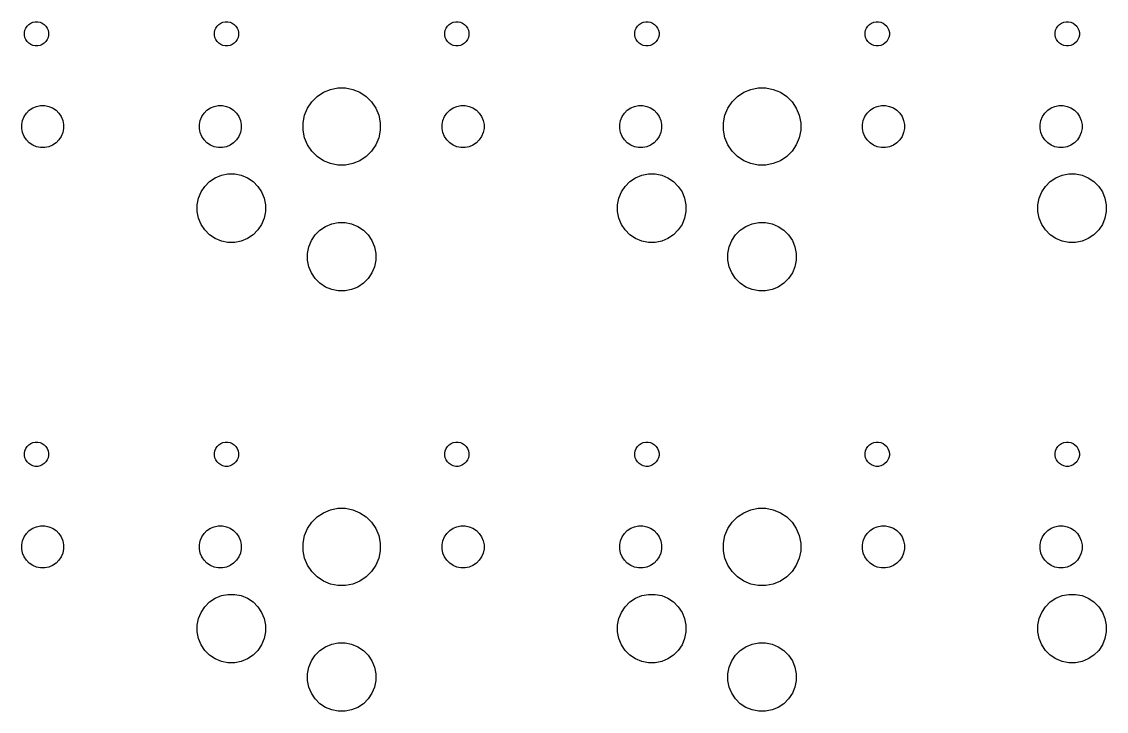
# Model space of a CAD drawing. Extents: x 34 to 239, y -107 to -23.
# Drawn here: x 84.7 to 133.85, y -68.8 to -37.55 of the extents above; entities that cross this region are included whole.
import ezdxf

# ---------------------------------------------------------------- set-up
doc = ezdxf.new("R2010")
doc.units = 0
doc.layers.add('BLACK', color=7, linetype='CONTINUOUS')

msp = doc.modelspace()

# ---------------------------------------------------------------- linework, layer by layer
at = {"layer": 'BLACK', "linetype": 'CONTINUOUS'}
for p, q in [((84.8411, -37.9396), (84.8826, -37.8395)), ((84.8826, -37.8395), (84.9428, -37.7494)), ((84.9428, -37.7494), (85.0194, -37.6728)), ((85.0194, -37.6728), (85.1095, -37.6126)), ((85.1095, -37.6126), (85.2096, -37.5711)), ((85.2096, -37.5711), (85.3158, -37.55)), ((85.3158, -37.55), (85.4242, -37.55)), ((85.4242, -37.55), (85.5304, -37.5711)), ((85.5304, -37.5711), (85.6305, -37.6126)), ((85.6305, -37.6126), (85.7206, -37.6728)), ((85.7206, -37.6728), (85.7972, -37.7494)), ((85.7972, -37.7494), (85.8574, -37.8395)), ((85.8574, -37.8395), (85.8989, -37.9396)), ((93.4511, -37.9396), (93.4926, -37.8395)), ((93.4926, -37.8395), (93.5528, -37.7494)), ((93.5528, -37.7494), (93.6294, -37.6728)), ((93.6294, -37.6728), (93.7195, -37.6126)), ((93.7195, -37.6126), (93.8196, -37.5711)), ((93.8196, -37.5711), (93.9258, -37.55)), ((93.9258, -37.55), (94.0342, -37.55)), ((94.0342, -37.55), (94.1404, -37.5711)), ((94.1404, -37.5711), (94.2405, -37.6126)), ((94.2405, -37.6126), (94.3306, -37.6728)), ((94.3306, -37.6728), (94.4072, -37.7494)), ((94.4072, -37.7494), (94.4674, -37.8395)), ((94.4674, -37.8395), (94.5089, -37.9396)), ((103.891, -37.9396), (103.933, -37.8395)), ((103.933, -37.8395), (103.993, -37.7494)), ((103.993, -37.7494), (104.069, -37.6728)), ((104.069, -37.6728), (104.159, -37.6126)), ((104.159, -37.6126), (104.26, -37.5711)), ((104.26, -37.5711), (104.366, -37.55)), ((104.366, -37.55), (104.474, -37.55)), ((104.474, -37.55), (104.58, -37.5711)), ((104.58, -37.5711), (104.681, -37.6126)), ((104.681, -37.6126), (104.771, -37.6728)), ((104.771, -37.6728), (104.847, -37.7494)), ((104.847, -37.7494), (104.907, -37.8395)), ((104.907, -37.8395), (104.949, -37.9396)), ((112.501, -37.9396), (112.543, -37.8395)), ((112.543, -37.8395), (112.603, -37.7494)), ((112.603, -37.7494), (112.679, -37.6728)), ((112.679, -37.6728), (112.769, -37.6126)), ((112.769, -37.6126), (112.87, -37.5711)), ((112.87, -37.5711), (112.976, -37.55)), ((112.976, -37.55), (113.084, -37.55)), ((113.084, -37.55), (113.19, -37.5711)), ((113.19, -37.5711), (113.291, -37.6126)), ((113.291, -37.6126), (113.381, -37.6728)), ((113.381, -37.6728), (113.457, -37.7494)), ((113.457, -37.7494), (113.517, -37.8395)), ((113.517, -37.8395), (113.559, -37.9396)), ((122.941, -37.9396), (122.983, -37.8395)), ((122.983, -37.8395), (123.043, -37.7494)), ((123.043, -37.7494), (123.119, -37.6728)), ((123.119, -37.6728), (123.209, -37.6126)), ((123.209, -37.6126), (123.31, -37.5711)), ((123.31, -37.5711), (123.416, -37.55)), ((123.416, -37.55), (123.524, -37.55)), ((123.524, -37.55), (123.63, -37.5711)), ((123.63, -37.5711), (123.731, -37.6126)), ((123.731, -37.6126), (123.821, -37.6728)), ((123.821, -37.6728), (123.897, -37.7494)), ((123.897, -37.7494), (123.957, -37.8395)), ((123.957, -37.8395), (123.999, -37.9396)), ((131.551, -37.9396), (131.593, -37.8395)), ((131.593, -37.8395), (131.653, -37.7494)), ((131.653, -37.7494), (131.729, -37.6728)), ((131.729, -37.6728), (131.819, -37.6126)), ((131.819, -37.6126), (131.92, -37.5711)), ((131.92, -37.5711), (132.026, -37.55)), ((132.026, -37.55), (132.134, -37.55)), ((132.134, -37.55), (132.24, -37.5711)), ((132.24, -37.5711), (132.341, -37.6126)), ((132.341, -37.6126), (132.431, -37.6728)), ((132.431, -37.6728), (132.507, -37.7494)), ((132.507, -37.7494), (132.567, -37.8395)), ((132.567, -37.8395), (132.609, -37.9396)), ((84.82, -38.0458), (84.8411, -37.9396)), ((84.82, -38.1542), (84.82, -38.0458)), ((84.8411, -38.2604), (84.82, -38.1542)), ((84.8826, -38.3605), (84.8411, -38.2604)), ((85.8989, -38.2604), (85.8574, -38.3605)), ((85.8989, -37.9396), (85.92, -38.0458)), ((85.92, -38.1542), (85.8989, -38.2604)), ((85.92, -38.0458), (85.92, -38.1542)), ((93.43, -38.0458), (93.4511, -37.9396)), ((93.43, -38.1542), (93.43, -38.0458)), ((93.4511, -38.2604), (93.43, -38.1542)), ((93.4926, -38.3605), (93.4511, -38.2604)), ((94.5089, -38.2604), (94.4674, -38.3605)), ((94.5089, -37.9396), (94.53, -38.0458)), ((94.53, -38.1542), (94.5089, -38.2604)), ((94.53, -38.0458), (94.53, -38.1542)), ((103.87, -38.0458), (103.891, -37.9396)), ((103.87, -38.1542), (103.87, -38.0458)), ((103.891, -38.2604), (103.87, -38.1542)), ((103.933, -38.3605), (103.891, -38.2604)), ((104.949, -38.2604), (104.907, -38.3605)), ((104.949, -37.9396), (104.97, -38.0458)), ((104.97, -38.1542), (104.949, -38.2604)), ((104.97, -38.0458), (104.97, -38.1542)), ((112.48, -38.0458), (112.501, -37.9396)), ((112.48, -38.1542), (112.48, -38.0458)), ((112.501, -38.2604), (112.48, -38.1542)), ((112.543, -38.3605), (112.501, -38.2604)), ((113.559, -38.2604), (113.517, -38.3605)), ((113.559, -37.9396), (113.58, -38.0458)), ((113.58, -38.1542), (113.559, -38.2604)), ((113.58, -38.0458), (113.58, -38.1542)), ((122.92, -38.0458), (122.941, -37.9396)), ((122.92, -38.1542), (122.92, -38.0458)), ((122.941, -38.2604), (122.92, -38.1542)), ((122.983, -38.3605), (122.941, -38.2604)), ((123.999, -38.2604), (123.957, -38.3605)), ((123.999, -37.9396), (124.02, -38.0458)), ((124.02, -38.1542), (123.999, -38.2604)), ((124.02, -38.0458), (124.02, -38.1542)), ((131.53, -38.0458), (131.551, -37.9396)), ((131.53, -38.1542), (131.53, -38.0458)), ((131.551, -38.2604), (131.53, -38.1542)), ((131.593, -38.3605), (131.551, -38.2604)), ((132.609, -38.2604), (132.567, -38.3605)), ((132.609, -37.9396), (132.63, -38.0458)), ((132.63, -38.1542), (132.609, -38.2604)), ((132.63, -38.0458), (132.63, -38.1542)), ((84.9428, -38.4506), (84.8826, -38.3605)), ((85.0194, -38.5272), (84.9428, -38.4506)), ((85.1095, -38.5874), (85.0194, -38.5272)), ((85.2096, -38.6289), (85.1095, -38.5874)), ((85.3158, -38.65), (85.2096, -38.6289)), ((85.4242, -38.65), (85.3158, -38.65)), ((85.5304, -38.6289), (85.4242, -38.65)), ((85.6305, -38.5874), (85.5304, -38.6289)), ((85.7206, -38.5272), (85.6305, -38.5874)), ((85.7972, -38.4506), (85.7206, -38.5272)), ((85.8574, -38.3605), (85.7972, -38.4506)), ((93.5528, -38.4506), (93.4926, -38.3605)), ((93.6294, -38.5272), (93.5528, -38.4506)), ((93.7195, -38.5874), (93.6294, -38.5272)), ((93.8196, -38.6289), (93.7195, -38.5874)), ((93.9258, -38.65), (93.8196, -38.6289)), ((94.0342, -38.65), (93.9258, -38.65)), ((94.1404, -38.6289), (94.0342, -38.65)), ((94.2405, -38.5874), (94.1404, -38.6289)), ((94.3306, -38.5272), (94.2405, -38.5874)), ((94.4072, -38.4506), (94.3306, -38.5272)), ((94.4674, -38.3605), (94.4072, -38.4506)), ((103.993, -38.4506), (103.933, -38.3605)), ((104.069, -38.5272), (103.993, -38.4506)), ((104.159, -38.5874), (104.069, -38.5272)), ((104.26, -38.6289), (104.159, -38.5874)), ((104.366, -38.65), (104.26, -38.6289)), ((104.474, -38.65), (104.366, -38.65)), ((104.58, -38.6289), (104.474, -38.65)), ((104.681, -38.5874), (104.58, -38.6289)), ((104.771, -38.5272), (104.681, -38.5874)), ((104.847, -38.4506), (104.771, -38.5272)), ((104.907, -38.3605), (104.847, -38.4506)), ((112.603, -38.4506), (112.543, -38.3605)), ((112.679, -38.5272), (112.603, -38.4506)), ((112.769, -38.5874), (112.679, -38.5272)), ((112.87, -38.6289), (112.769, -38.5874)), ((112.976, -38.65), (112.87, -38.6289)), ((113.084, -38.65), (112.976, -38.65)), ((113.19, -38.6289), (113.084, -38.65)), ((113.291, -38.5874), (113.19, -38.6289)), ((113.381, -38.5272), (113.291, -38.5874)), ((113.457, -38.4506), (113.381, -38.5272)), ((113.517, -38.3605), (113.457, -38.4506)), ((123.043, -38.4506), (122.983, -38.3605)), ((123.119, -38.5272), (123.043, -38.4506)), ((123.209, -38.5874), (123.119, -38.5272)), ((123.31, -38.6289), (123.209, -38.5874)), ((123.416, -38.65), (123.31, -38.6289)), ((123.524, -38.65), (123.416, -38.65)), ((123.63, -38.6289), (123.524, -38.65)), ((123.731, -38.5874), (123.63, -38.6289)), ((123.821, -38.5272), (123.731, -38.5874)), ((123.897, -38.4506), (123.821, -38.5272)), ((123.957, -38.3605), (123.897, -38.4506)), ((131.653, -38.4506), (131.593, -38.3605)), ((131.729, -38.5272), (131.653, -38.4506)), ((131.819, -38.5874), (131.729, -38.5272)), ((131.92, -38.6289), (131.819, -38.5874)), ((132.026, -38.65), (131.92, -38.6289)), ((132.134, -38.65), (132.026, -38.65)), ((132.24, -38.6289), (132.134, -38.65)), ((132.341, -38.5874), (132.24, -38.6289)), ((132.431, -38.5272), (132.341, -38.5874)), ((132.507, -38.4506), (132.431, -38.5272)), ((132.567, -38.3605), (132.507, -38.4506)), ((98.0844, -40.9407), (98.3711, -40.7492)), ((98.3711, -40.7492), (98.6895, -40.6173)), ((98.6895, -40.6173), (99.0276, -40.55)), ((99.0276, -40.55), (99.3724, -40.55)), ((99.3724, -40.55), (99.7105, -40.6173)), ((99.7105, -40.6173), (100.029, -40.7492)), ((100.029, -40.7492), (100.316, -40.9407)), ((117.134, -40.9407), (117.421, -40.7492)), ((117.421, -40.7492), (117.74, -40.6173)), ((117.74, -40.6173), (118.078, -40.55)), ((118.078, -40.55), (118.422, -40.55)), ((118.422, -40.55), (118.76, -40.6173)), ((118.76, -40.6173), (119.079, -40.7492)), ((119.079, -40.7492), (119.366, -40.9407)), ((97.6492, -41.4711), (97.8407, -41.1844)), ((97.8407, -41.1844), (98.0844, -40.9407)), ((100.316, -40.9407), (100.559, -41.1844)), ((100.559, -41.1844), (100.751, -41.4711)), ((116.699, -41.4711), (116.891, -41.1844)), ((116.891, -41.1844), (117.134, -40.9407)), ((119.366, -40.9407), (119.609, -41.1844)), ((119.609, -41.1844), (119.801, -41.4711)), ((84.8081, -41.85), (84.9121, -41.6944)), ((84.9121, -41.6944), (85.0444, -41.5621)), ((85.0444, -41.5621), (85.2, -41.4581)), ((85.2, -41.4581), (85.3729, -41.3865)), ((85.3729, -41.3865), (85.5564, -41.35)), ((85.5564, -41.35), (85.7436, -41.35)), ((85.7436, -41.35), (85.9271, -41.3865)), ((85.9271, -41.3865), (86.1, -41.4581)), ((86.1, -41.4581), (86.2556, -41.5621)), ((86.2556, -41.5621), (86.3879, -41.6944)), ((86.3879, -41.6944), (86.4919, -41.85)), ((92.8581, -41.85), (92.9621, -41.6944)), ((92.9621, -41.6944), (93.0944, -41.5621)), ((93.0944, -41.5621), (93.25, -41.4581)), ((93.25, -41.4581), (93.4229, -41.3865)), ((93.4229, -41.3865), (93.6064, -41.35)), ((93.6064, -41.35), (93.7936, -41.35)), ((93.7936, -41.35), (93.9771, -41.3865)), ((93.9771, -41.3865), (94.15, -41.4581)), ((94.15, -41.4581), (94.3056, -41.5621)), ((94.3056, -41.5621), (94.4379, -41.6944)), ((94.4379, -41.6944), (94.5419, -41.85)), ((97.5173, -41.7895), (97.6492, -41.4711)), ((100.751, -41.4711), (100.883, -41.7895)), ((103.858, -41.85), (103.962, -41.6944)), ((103.962, -41.6944), (104.094, -41.5621)), ((104.094, -41.5621), (104.25, -41.4581)), ((104.25, -41.4581), (104.423, -41.3865)), ((104.423, -41.3865), (104.606, -41.35)), ((104.606, -41.35), (104.794, -41.35)), ((104.794, -41.35), (104.977, -41.3865)), ((104.977, -41.3865), (105.15, -41.4581)), ((105.15, -41.4581), (105.306, -41.5621)), ((105.306, -41.5621), (105.438, -41.6944)), ((105.438, -41.6944), (105.542, -41.85)), ((111.908, -41.85), (112.012, -41.6944)), ((112.012, -41.6944), (112.144, -41.5621)), ((112.144, -41.5621), (112.3, -41.4581)), ((112.3, -41.4581), (112.473, -41.3865)), ((112.473, -41.3865), (112.656, -41.35)), ((112.656, -41.35), (112.844, -41.35)), ((112.844, -41.35), (113.027, -41.3865)), ((113.027, -41.3865), (113.2, -41.4581)), ((113.2, -41.4581), (113.356, -41.5621)), ((113.356, -41.5621), (113.488, -41.6944)), ((113.488, -41.6944), (113.592, -41.85)), ((116.567, -41.7895), (116.699, -41.4711)), ((119.801, -41.4711), (119.933, -41.7895)), ((122.908, -41.85), (123.012, -41.6944)), ((123.012, -41.6944), (123.144, -41.5621)), ((123.144, -41.5621), (123.3, -41.4581)), ((123.3, -41.4581), (123.473, -41.3865)), ((123.473, -41.3865), (123.656, -41.35)), ((123.656, -41.35), (123.844, -41.35)), ((123.844, -41.35), (124.027, -41.3865)), ((124.027, -41.3865), (124.2, -41.4581)), ((124.2, -41.4581), (124.356, -41.5621)), ((124.356, -41.5621), (124.488, -41.6944)), ((124.488, -41.6944), (124.592, -41.85)), ((130.958, -41.85), (131.062, -41.6944)), ((131.062, -41.6944), (131.194, -41.5621)), ((131.194, -41.5621), (131.35, -41.4581)), ((131.35, -41.4581), (131.523, -41.3865)), ((131.523, -41.3865), (131.706, -41.35)), ((131.706, -41.35), (131.894, -41.35)), ((131.894, -41.35), (132.077, -41.3865)), ((132.077, -41.3865), (132.25, -41.4581)), ((132.25, -41.4581), (132.406, -41.5621)), ((132.406, -41.5621), (132.538, -41.6944)), ((132.538, -41.6944), (132.642, -41.85)), ((84.7, -42.2064), (84.7365, -42.0229)), ((84.7, -42.3936), (84.7, -42.2064)), ((84.7365, -42.0229), (84.8081, -41.85)), ((86.4919, -41.85), (86.5635, -42.0229)), ((86.5635, -42.0229), (86.6, -42.2064)), ((86.6, -42.2064), (86.6, -42.3936)), ((92.75, -42.2064), (92.7865, -42.0229)), ((92.75, -42.3936), (92.75, -42.2064)), ((92.7865, -42.0229), (92.8581, -41.85)), ((94.5419, -41.85), (94.6135, -42.0229)), ((94.6135, -42.0229), (94.65, -42.2064)), ((94.65, -42.2064), (94.65, -42.3936)), ((97.45, -42.1276), (97.5173, -41.7895)), ((97.45, -42.4724), (97.45, -42.1276)), ((100.883, -41.7895), (100.95, -42.1276)), ((100.95, -42.1276), (100.95, -42.4724)), ((103.75, -42.2064), (103.787, -42.0229)), ((103.75, -42.3936), (103.75, -42.2064)), ((103.787, -42.0229), (103.858, -41.85)), ((105.542, -41.85), (105.613, -42.0229)), ((105.613, -42.0229), (105.65, -42.2064)), ((105.65, -42.2064), (105.65, -42.3936)), ((111.8, -42.2064), (111.837, -42.0229)), ((111.8, -42.3936), (111.8, -42.2064)), ((111.837, -42.0229), (111.908, -41.85)), ((113.592, -41.85), (113.663, -42.0229)), ((113.663, -42.0229), (113.7, -42.2064)), ((113.7, -42.2064), (113.7, -42.3936)), ((116.5, -42.1276), (116.567, -41.7895)), ((116.5, -42.4724), (116.5, -42.1276)), ((119.933, -41.7895), (120, -42.1276)), ((120, -42.1276), (120, -42.4724)), ((122.8, -42.2064), (122.837, -42.0229)), ((122.8, -42.3936), (122.8, -42.2064)), ((122.837, -42.0229), (122.908, -41.85)), ((124.592, -41.85), (124.663, -42.0229)), ((124.663, -42.0229), (124.7, -42.2064)), ((124.7, -42.2064), (124.7, -42.3936)), ((130.85, -42.2064), (130.887, -42.0229)), ((130.85, -42.3936), (130.85, -42.2064)), ((130.887, -42.0229), (130.958, -41.85)), ((132.642, -41.85), (132.713, -42.0229)), ((132.713, -42.0229), (132.75, -42.2064)), ((132.75, -42.2064), (132.75, -42.3936)), ((84.7365, -42.5771), (84.7, -42.3936)), ((84.8081, -42.75), (84.7365, -42.5771)), ((84.9121, -42.9056), (84.8081, -42.75)), ((86.4919, -42.75), (86.3879, -42.9056)), ((86.5635, -42.5771), (86.4919, -42.75)), ((86.6, -42.3936), (86.5635, -42.5771)), ((92.7865, -42.5771), (92.75, -42.3936)), ((92.8581, -42.75), (92.7865, -42.5771)), ((92.9621, -42.9056), (92.8581, -42.75)), ((94.5419, -42.75), (94.4379, -42.9056)), ((94.6135, -42.5771), (94.5419, -42.75)), ((94.65, -42.3936), (94.6135, -42.5771)), ((97.5173, -42.8105), (97.45, -42.4724)), ((100.95, -42.4724), (100.883, -42.8105)), ((103.787, -42.5771), (103.75, -42.3936)), ((103.858, -42.75), (103.787, -42.5771)), ((103.962, -42.9056), (103.858, -42.75)), ((105.542, -42.75), (105.438, -42.9056)), ((105.613, -42.5771), (105.542, -42.75)), ((105.65, -42.3936), (105.613, -42.5771)), ((111.837, -42.5771), (111.8, -42.3936)), ((111.908, -42.75), (111.837, -42.5771)), ((112.012, -42.9056), (111.908, -42.75)), ((113.592, -42.75), (113.488, -42.9056)), ((113.663, -42.5771), (113.592, -42.75)), ((113.7, -42.3936), (113.663, -42.5771)), ((116.567, -42.8105), (116.5, -42.4724)), ((120, -42.4724), (119.933, -42.8105)), ((122.837, -42.5771), (122.8, -42.3936)), ((122.908, -42.75), (122.837, -42.5771)), ((123.012, -42.9056), (122.908, -42.75)), ((124.592, -42.75), (124.488, -42.9056)), ((124.663, -42.5771), (124.592, -42.75)), ((124.7, -42.3936), (124.663, -42.5771)), ((130.887, -42.5771), (130.85, -42.3936)), ((130.958, -42.75), (130.887, -42.5771)), ((131.062, -42.9056), (130.958, -42.75)), ((132.642, -42.75), (132.538, -42.9056)), ((132.713, -42.5771), (132.642, -42.75)), ((132.75, -42.3936), (132.713, -42.5771)), ((85.0444, -43.0379), (84.9121, -42.9056)), ((85.2, -43.1419), (85.0444, -43.0379)), ((85.3729, -43.2135), (85.2, -43.1419)), ((85.5564, -43.25), (85.3729, -43.2135)), ((85.7436, -43.25), (85.5564, -43.25)), ((85.9271, -43.2135), (85.7436, -43.25)), ((86.1, -43.1419), (85.9271, -43.2135)), ((86.2556, -43.0379), (86.1, -43.1419)), ((86.3879, -42.9056), (86.2556, -43.0379)), ((93.0944, -43.0379), (92.9621, -42.9056)), ((93.25, -43.1419), (93.0944, -43.0379)), ((93.4229, -43.2135), (93.25, -43.1419)), ((93.6064, -43.25), (93.4229, -43.2135)), ((93.7936, -43.25), (93.6064, -43.25)), ((93.9771, -43.2135), (93.7936, -43.25)), ((94.15, -43.1419), (93.9771, -43.2135)), ((94.3056, -43.0379), (94.15, -43.1419)), ((94.4379, -42.9056), (94.3056, -43.0379)), ((97.6492, -43.1289), (97.5173, -42.8105)), ((97.8407, -43.4156), (97.6492, -43.1289)), ((100.751, -43.1289), (100.559, -43.4156)), ((100.883, -42.8105), (100.751, -43.1289)), ((104.094, -43.0379), (103.962, -42.9056)), ((104.25, -43.1419), (104.094, -43.0379)), ((104.423, -43.2135), (104.25, -43.1419)), ((104.606, -43.25), (104.423, -43.2135)), ((104.794, -43.25), (104.606, -43.25)), ((104.977, -43.2135), (104.794, -43.25)), ((105.15, -43.1419), (104.977, -43.2135)), ((105.306, -43.0379), (105.15, -43.1419)), ((105.438, -42.9056), (105.306, -43.0379)), ((112.144, -43.0379), (112.012, -42.9056)), ((112.3, -43.1419), (112.144, -43.0379)), ((112.473, -43.2135), (112.3, -43.1419)), ((112.656, -43.25), (112.473, -43.2135)), ((112.844, -43.25), (112.656, -43.25)), ((113.027, -43.2135), (112.844, -43.25)), ((113.2, -43.1419), (113.027, -43.2135)), ((113.356, -43.0379), (113.2, -43.1419)), ((113.488, -42.9056), (113.356, -43.0379)), ((116.699, -43.1289), (116.567, -42.8105)), ((116.891, -43.4156), (116.699, -43.1289)), ((119.801, -43.1289), (119.609, -43.4156)), ((119.933, -42.8105), (119.801, -43.1289)), ((123.144, -43.0379), (123.012, -42.9056)), ((123.3, -43.1419), (123.144, -43.0379)), ((123.473, -43.2135), (123.3, -43.1419)), ((123.656, -43.25), (123.473, -43.2135)), ((123.844, -43.25), (123.656, -43.25)), ((124.027, -43.2135), (123.844, -43.25)), ((124.2, -43.1419), (124.027, -43.2135)), ((124.356, -43.0379), (124.2, -43.1419)), ((124.488, -42.9056), (124.356, -43.0379)), ((131.194, -43.0379), (131.062, -42.9056)), ((131.35, -43.1419), (131.194, -43.0379)), ((131.523, -43.2135), (131.35, -43.1419)), ((131.706, -43.25), (131.523, -43.2135)), ((131.894, -43.25), (131.706, -43.25)), ((132.077, -43.2135), (131.894, -43.25)), ((132.25, -43.1419), (132.077, -43.2135)), ((132.406, -43.0379), (132.25, -43.1419)), ((132.538, -42.9056), (132.406, -43.0379)), ((98.0844, -43.6593), (97.8407, -43.4156)), ((98.3711, -43.8508), (98.0844, -43.6593)), ((100.316, -43.6593), (100.029, -43.8508)), ((100.559, -43.4156), (100.316, -43.6593)), ((117.134, -43.6593), (116.891, -43.4156)), ((117.421, -43.8508), (117.134, -43.6593)), ((119.366, -43.6593), (119.079, -43.8508)), ((119.609, -43.4156), (119.366, -43.6593)), ((98.6895, -43.9827), (98.3711, -43.8508)), ((99.0276, -44.05), (98.6895, -43.9827)), ((99.3724, -44.05), (99.0276, -44.05)), ((99.7105, -43.9827), (99.3724, -44.05)), ((100.029, -43.8508), (99.7105, -43.9827)), ((117.74, -43.9827), (117.421, -43.8508)), ((118.078, -44.05), (117.74, -43.9827)), ((118.422, -44.05), (118.078, -44.05)), ((118.76, -43.9827), (118.422, -44.05)), ((119.079, -43.8508), (118.76, -43.9827)), ((93.2119, -44.796), (93.4658, -44.6264)), ((93.4658, -44.6264), (93.7479, -44.5096)), ((93.7479, -44.5096), (94.0473, -44.45)), ((94.0473, -44.45), (94.3527, -44.45)), ((94.3527, -44.45), (94.6521, -44.5096)), ((94.6521, -44.5096), (94.9342, -44.6264)), ((94.9342, -44.6264), (95.1881, -44.796)), ((112.262, -44.796), (112.516, -44.6264)), ((112.516, -44.6264), (112.798, -44.5096)), ((112.798, -44.5096), (113.097, -44.45)), ((113.097, -44.45), (113.403, -44.45)), ((113.403, -44.45), (113.702, -44.5096)), ((113.702, -44.5096), (113.984, -44.6264)), ((113.984, -44.6264), (114.238, -44.796)), ((131.312, -44.796), (131.566, -44.6264)), ((131.566, -44.6264), (131.848, -44.5096)), ((131.848, -44.5096), (132.147, -44.45)), ((132.147, -44.45), (132.453, -44.45)), ((132.453, -44.45), (132.752, -44.5096)), ((132.752, -44.5096), (133.034, -44.6264)), ((133.034, -44.6264), (133.288, -44.796)), ((92.8264, -45.2658), (92.996, -45.0119)), ((92.996, -45.0119), (93.2119, -44.796)), ((95.1881, -44.796), (95.404, -45.0119)), ((95.404, -45.0119), (95.5736, -45.2658)), ((111.876, -45.2658), (112.046, -45.0119)), ((112.046, -45.0119), (112.262, -44.796)), ((114.238, -44.796), (114.454, -45.0119)), ((114.454, -45.0119), (114.624, -45.2658)), ((130.926, -45.2658), (131.096, -45.0119)), ((131.096, -45.0119), (131.312, -44.796)), ((133.288, -44.796), (133.504, -45.0119)), ((133.504, -45.0119), (133.674, -45.2658)), ((92.65, -45.8473), (92.7096, -45.5479)), ((92.7096, -45.5479), (92.8264, -45.2658)), ((95.5736, -45.2658), (95.6904, -45.5479)), ((95.6904, -45.5479), (95.75, -45.8473)), ((111.7, -45.8473), (111.76, -45.5479)), ((111.76, -45.5479), (111.876, -45.2658)), ((114.624, -45.2658), (114.74, -45.5479)), ((114.74, -45.5479), (114.8, -45.8473)), ((130.75, -45.8473), (130.81, -45.5479)), ((130.81, -45.5479), (130.926, -45.2658)), ((133.674, -45.2658), (133.79, -45.5479)), ((133.79, -45.5479), (133.85, -45.8473)), ((92.65, -46.1527), (92.65, -45.8473)), ((92.7096, -46.4521), (92.65, -46.1527)), ((95.75, -46.1527), (95.6904, -46.4521)), ((95.75, -45.8473), (95.75, -46.1527)), ((111.7, -46.1527), (111.7, -45.8473)), ((111.76, -46.4521), (111.7, -46.1527)), ((114.8, -46.1527), (114.74, -46.4521)), ((114.8, -45.8473), (114.8, -46.1527)), ((130.75, -46.1527), (130.75, -45.8473)), ((130.81, -46.4521), (130.75, -46.1527)), ((133.85, -46.1527), (133.79, -46.4521)), ((133.85, -45.8473), (133.85, -46.1527)), ((92.8264, -46.7342), (92.7096, -46.4521)), ((95.6904, -46.4521), (95.5736, -46.7342)), ((98.7479, -46.7096), (99.0473, -46.65)), ((99.0473, -46.65), (99.3527, -46.65)), ((99.3527, -46.65), (99.6521, -46.7096)), ((111.876, -46.7342), (111.76, -46.4521)), ((114.74, -46.4521), (114.624, -46.7342)), ((117.798, -46.7096), (118.097, -46.65)), ((118.097, -46.65), (118.403, -46.65)), ((118.403, -46.65), (118.702, -46.7096)), ((130.926, -46.7342), (130.81, -46.4521)), ((133.79, -46.4521), (133.674, -46.7342)), ((92.996, -46.9881), (92.8264, -46.7342)), ((93.2119, -47.204), (92.996, -46.9881)), ((95.404, -46.9881), (95.1881, -47.204)), ((95.5736, -46.7342), (95.404, -46.9881)), ((97.996, -47.2119), (98.2119, -46.996)), ((98.2119, -46.996), (98.4658, -46.8264)), ((98.4658, -46.8264), (98.7479, -46.7096)), ((99.6521, -46.7096), (99.9342, -46.8264)), ((99.9342, -46.8264), (100.188, -46.996)), ((100.188, -46.996), (100.404, -47.2119)), ((112.046, -46.9881), (111.876, -46.7342)), ((112.262, -47.204), (112.046, -46.9881)), ((114.454, -46.9881), (114.238, -47.204)), ((114.624, -46.7342), (114.454, -46.9881)), ((117.046, -47.2119), (117.262, -46.996)), ((117.262, -46.996), (117.516, -46.8264)), ((117.516, -46.8264), (117.798, -46.7096)), ((118.702, -46.7096), (118.984, -46.8264)), ((118.984, -46.8264), (119.238, -46.996)), ((119.238, -46.996), (119.454, -47.2119)), ((131.096, -46.9881), (130.926, -46.7342)), ((131.312, -47.204), (131.096, -46.9881)), ((133.504, -46.9881), (133.288, -47.204)), ((133.674, -46.7342), (133.504, -46.9881)), ((93.4658, -47.3736), (93.2119, -47.204)), ((93.7479, -47.4904), (93.4658, -47.3736)), ((94.0473, -47.55), (93.7479, -47.4904)), ((94.3527, -47.55), (94.0473, -47.55)), ((94.6521, -47.4904), (94.3527, -47.55)), ((94.9342, -47.3736), (94.6521, -47.4904)), ((95.1881, -47.204), (94.9342, -47.3736)), ((97.7096, -47.7479), (97.8264, -47.4658)), ((97.8264, -47.4658), (97.996, -47.2119)), ((100.404, -47.2119), (100.574, -47.4658)), ((100.574, -47.4658), (100.69, -47.7479)), ((112.516, -47.3736), (112.262, -47.204)), ((112.798, -47.4904), (112.516, -47.3736)), ((113.097, -47.55), (112.798, -47.4904)), ((113.403, -47.55), (113.097, -47.55)), ((113.702, -47.4904), (113.403, -47.55)), ((113.984, -47.3736), (113.702, -47.4904)), ((114.238, -47.204), (113.984, -47.3736)), ((116.76, -47.7479), (116.876, -47.4658)), ((116.876, -47.4658), (117.046, -47.2119)), ((119.454, -47.2119), (119.624, -47.4658)), ((119.624, -47.4658), (119.74, -47.7479)), ((131.566, -47.3736), (131.312, -47.204)), ((131.848, -47.4904), (131.566, -47.3736)), ((132.147, -47.55), (131.848, -47.4904)), ((132.453, -47.55), (132.147, -47.55)), ((132.752, -47.4904), (132.453, -47.55)), ((133.034, -47.3736), (132.752, -47.4904)), ((133.288, -47.204), (133.034, -47.3736)), ((97.65, -48.0473), (97.7096, -47.7479)), ((97.65, -48.3527), (97.65, -48.0473)), ((100.69, -47.7479), (100.75, -48.0473)), ((100.75, -48.0473), (100.75, -48.3527)), ((116.7, -48.0473), (116.76, -47.7479)), ((116.7, -48.3527), (116.7, -48.0473)), ((119.74, -47.7479), (119.8, -48.0473)), ((119.8, -48.0473), (119.8, -48.3527)), ((97.7096, -48.6521), (97.65, -48.3527)), ((97.8264, -48.9342), (97.7096, -48.6521)), ((100.69, -48.6521), (100.574, -48.9342)), ((100.75, -48.3527), (100.69, -48.6521)), ((116.76, -48.6521), (116.7, -48.3527)), ((116.876, -48.9342), (116.76, -48.6521)), ((119.74, -48.6521), (119.624, -48.9342)), ((119.8, -48.3527), (119.74, -48.6521)), ((97.996, -49.1881), (97.8264, -48.9342)), ((100.574, -48.9342), (100.404, -49.1881)), ((117.046, -49.1881), (116.876, -48.9342)), ((119.624, -48.9342), (119.454, -49.1881)), ((98.2119, -49.404), (97.996, -49.1881)), ((98.4658, -49.5736), (98.2119, -49.404)), ((98.7479, -49.6904), (98.4658, -49.5736)), ((99.9342, -49.5736), (99.6521, -49.6904)), ((100.188, -49.404), (99.9342, -49.5736)), ((100.404, -49.1881), (100.188, -49.404)), ((117.262, -49.404), (117.046, -49.1881)), ((117.516, -49.5736), (117.262, -49.404)), ((117.798, -49.6904), (117.516, -49.5736)), ((118.984, -49.5736), (118.702, -49.6904)), ((119.238, -49.404), (118.984, -49.5736)), ((119.454, -49.1881), (119.238, -49.404)), ((99.0473, -49.75), (98.7479, -49.6904)), ((99.3527, -49.75), (99.0473, -49.75)), ((99.6521, -49.6904), (99.3527, -49.75)), ((118.097, -49.75), (117.798, -49.6904)), ((118.403, -49.75), (118.097, -49.75)), ((118.702, -49.6904), (118.403, -49.75)), ((84.82, -57.0958), (84.8411, -56.9896)), ((84.8411, -56.9896), (84.8826, -56.8895)), ((84.8826, -56.8895), (84.9428, -56.7994)), ((84.9428, -56.7994), (85.0194, -56.7228)), ((85.0194, -56.7228), (85.1095, -56.6626)), ((85.1095, -56.6626), (85.2096, -56.6211)), ((85.2096, -56.6211), (85.3158, -56.6)), ((85.3158, -56.6), (85.4242, -56.6)), ((85.4242, -56.6), (85.5304, -56.6211)), ((85.5304, -56.6211), (85.6305, -56.6626)), ((85.6305, -56.6626), (85.7206, -56.7228)), ((85.7206, -56.7228), (85.7972, -56.7994)), ((85.7972, -56.7994), (85.8574, -56.8895)), ((85.8574, -56.8895), (85.8989, -56.9896)), ((85.8989, -56.9896), (85.92, -57.0958)), ((93.43, -57.0958), (93.4511, -56.9896)), ((93.4511, -56.9896), (93.4926, -56.8895)), ((93.4926, -56.8895), (93.5528, -56.7994)), ((93.5528, -56.7994), (93.6294, -56.7228)), ((93.6294, -56.7228), (93.7195, -56.6626)), ((93.7195, -56.6626), (93.8196, -56.6211)), ((93.8196, -56.6211), (93.9258, -56.6)), ((93.9258, -56.6), (94.0342, -56.6)), ((94.0342, -56.6), (94.1404, -56.6211)), ((94.1404, -56.6211), (94.2405, -56.6626)), ((94.2405, -56.6626), (94.3306, -56.7228)), ((94.3306, -56.7228), (94.4072, -56.7994)), ((94.4072, -56.7994), (94.4674, -56.8895)), ((94.4674, -56.8895), (94.5089, -56.9896)), ((94.5089, -56.9896), (94.53, -57.0958)), ((103.87, -57.0958), (103.891, -56.9896)), ((103.891, -56.9896), (103.933, -56.8895)), ((103.933, -56.8895), (103.993, -56.7994)), ((103.993, -56.7994), (104.069, -56.7228)), ((104.069, -56.7228), (104.159, -56.6626)), ((104.159, -56.6626), (104.26, -56.6211)), ((104.26, -56.6211), (104.366, -56.6)), ((104.366, -56.6), (104.474, -56.6)), ((104.474, -56.6), (104.58, -56.6211)), ((104.58, -56.6211), (104.681, -56.6626)), ((104.681, -56.6626), (104.771, -56.7228)), ((104.771, -56.7228), (104.847, -56.7994)), ((104.847, -56.7994), (104.907, -56.8895)), ((104.907, -56.8895), (104.949, -56.9896)), ((104.949, -56.9896), (104.97, -57.0958)), ((112.48, -57.0958), (112.501, -56.9896)), ((112.501, -56.9896), (112.543, -56.8895)), ((112.543, -56.8895), (112.603, -56.7994)), ((112.603, -56.7994), (112.679, -56.7228)), ((112.679, -56.7228), (112.769, -56.6626)), ((112.769, -56.6626), (112.87, -56.6211)), ((112.87, -56.6211), (112.976, -56.6)), ((112.976, -56.6), (113.084, -56.6)), ((113.084, -56.6), (113.19, -56.6211)), ((113.19, -56.6211), (113.291, -56.6626)), ((113.291, -56.6626), (113.381, -56.7228)), ((113.381, -56.7228), (113.457, -56.7994)), ((113.457, -56.7994), (113.517, -56.8895)), ((113.517, -56.8895), (113.559, -56.9896)), ((113.559, -56.9896), (113.58, -57.0958)), ((122.92, -57.0958), (122.941, -56.9896)), ((122.941, -56.9896), (122.983, -56.8895)), ((122.983, -56.8895), (123.043, -56.7994)), ((123.043, -56.7994), (123.119, -56.7228)), ((123.119, -56.7228), (123.209, -56.6626)), ((123.209, -56.6626), (123.31, -56.6211)), ((123.31, -56.6211), (123.416, -56.6)), ((123.416, -56.6), (123.524, -56.6)), ((123.524, -56.6), (123.63, -56.6211)), ((123.63, -56.6211), (123.731, -56.6626)), ((123.731, -56.6626), (123.821, -56.7228)), ((123.821, -56.7228), (123.897, -56.7994)), ((123.897, -56.7994), (123.957, -56.8895)), ((123.957, -56.8895), (123.999, -56.9896)), ((123.999, -56.9896), (124.02, -57.0958)), ((131.53, -57.0958), (131.551, -56.9896)), ((131.551, -56.9896), (131.593, -56.8895)), ((131.593, -56.8895), (131.653, -56.7994)), ((131.653, -56.7994), (131.729, -56.7228)), ((131.729, -56.7228), (131.819, -56.6626)), ((131.819, -56.6626), (131.92, -56.6211)), ((131.92, -56.6211), (132.026, -56.6)), ((132.026, -56.6), (132.134, -56.6)), ((132.134, -56.6), (132.24, -56.6211)), ((132.24, -56.6211), (132.341, -56.6626)), ((132.341, -56.6626), (132.431, -56.7228)), ((132.431, -56.7228), (132.507, -56.7994)), ((132.507, -56.7994), (132.567, -56.8895)), ((132.567, -56.8895), (132.609, -56.9896)), ((132.609, -56.9896), (132.63, -57.0958)), ((84.82, -57.2042), (84.82, -57.0958)), ((84.8411, -57.3104), (84.82, -57.2042)), ((84.8826, -57.4105), (84.8411, -57.3104)), ((84.9428, -57.5006), (84.8826, -57.4105)), ((85.0194, -57.5772), (84.9428, -57.5006)), ((85.7972, -57.5006), (85.7206, -57.5772)), ((85.8574, -57.4105), (85.7972, -57.5006)), ((85.8989, -57.3104), (85.8574, -57.4105)), ((85.92, -57.2042), (85.8989, -57.3104)), ((85.92, -57.0958), (85.92, -57.2042)), ((93.43, -57.2042), (93.43, -57.0958)), ((93.4511, -57.3104), (93.43, -57.2042)), ((93.4926, -57.4105), (93.4511, -57.3104)), ((93.5528, -57.5006), (93.4926, -57.4105)), ((93.6294, -57.5772), (93.5528, -57.5006)), ((94.4072, -57.5006), (94.3306, -57.5772)), ((94.4674, -57.4105), (94.4072, -57.5006)), ((94.5089, -57.3104), (94.4674, -57.4105)), ((94.53, -57.2042), (94.5089, -57.3104)), ((94.53, -57.0958), (94.53, -57.2042)), ((103.87, -57.2042), (103.87, -57.0958)), ((103.891, -57.3104), (103.87, -57.2042)), ((103.933, -57.4105), (103.891, -57.3104)), ((103.993, -57.5006), (103.933, -57.4105)), ((104.069, -57.5772), (103.993, -57.5006)), ((104.847, -57.5006), (104.771, -57.5772)), ((104.907, -57.4105), (104.847, -57.5006)), ((104.949, -57.3104), (104.907, -57.4105)), ((104.97, -57.2042), (104.949, -57.3104)), ((104.97, -57.0958), (104.97, -57.2042)), ((112.48, -57.2042), (112.48, -57.0958)), ((112.501, -57.3104), (112.48, -57.2042)), ((112.543, -57.4105), (112.501, -57.3104)), ((112.603, -57.5006), (112.543, -57.4105)), ((112.679, -57.5772), (112.603, -57.5006)), ((113.457, -57.5006), (113.381, -57.5772)), ((113.517, -57.4105), (113.457, -57.5006)), ((113.559, -57.3104), (113.517, -57.4105)), ((113.58, -57.2042), (113.559, -57.3104)), ((113.58, -57.0958), (113.58, -57.2042)), ((122.92, -57.2042), (122.92, -57.0958)), ((122.941, -57.3104), (122.92, -57.2042)), ((122.983, -57.4105), (122.941, -57.3104)), ((123.043, -57.5006), (122.983, -57.4105)), ((123.119, -57.5772), (123.043, -57.5006)), ((123.897, -57.5006), (123.821, -57.5772)), ((123.957, -57.4105), (123.897, -57.5006)), ((123.999, -57.3104), (123.957, -57.4105)), ((124.02, -57.2042), (123.999, -57.3104)), ((124.02, -57.0958), (124.02, -57.2042)), ((131.53, -57.2042), (131.53, -57.0958)), ((131.551, -57.3104), (131.53, -57.2042)), ((131.593, -57.4105), (131.551, -57.3104)), ((131.653, -57.5006), (131.593, -57.4105)), ((131.729, -57.5772), (131.653, -57.5006)), ((132.507, -57.5006), (132.431, -57.5772)), ((132.567, -57.4105), (132.507, -57.5006)), ((132.609, -57.3104), (132.567, -57.4105)), ((132.63, -57.2042), (132.609, -57.3104)), ((132.63, -57.0958), (132.63, -57.2042)), ((85.1095, -57.6374), (85.0194, -57.5772)), ((85.2096, -57.6789), (85.1095, -57.6374)), ((85.3158, -57.7), (85.2096, -57.6789)), ((85.4242, -57.7), (85.3158, -57.7)), ((85.5304, -57.6789), (85.4242, -57.7)), ((85.6305, -57.6374), (85.5304, -57.6789)), ((85.7206, -57.5772), (85.6305, -57.6374)), ((93.7195, -57.6374), (93.6294, -57.5772)), ((93.8196, -57.6789), (93.7195, -57.6374)), ((93.9258, -57.7), (93.8196, -57.6789)), ((94.0342, -57.7), (93.9258, -57.7)), ((94.1404, -57.6789), (94.0342, -57.7)), ((94.2405, -57.6374), (94.1404, -57.6789)), ((94.3306, -57.5772), (94.2405, -57.6374)), ((104.159, -57.6374), (104.069, -57.5772)), ((104.26, -57.6789), (104.159, -57.6374)), ((104.366, -57.7), (104.26, -57.6789)), ((104.474, -57.7), (104.366, -57.7)), ((104.58, -57.6789), (104.474, -57.7)), ((104.681, -57.6374), (104.58, -57.6789)), ((104.771, -57.5772), (104.681, -57.6374)), ((112.769, -57.6374), (112.679, -57.5772)), ((112.87, -57.6789), (112.769, -57.6374)), ((112.976, -57.7), (112.87, -57.6789)), ((113.084, -57.7), (112.976, -57.7)), ((113.19, -57.6789), (113.084, -57.7)), ((113.291, -57.6374), (113.19, -57.6789)), ((113.381, -57.5772), (113.291, -57.6374)), ((123.209, -57.6374), (123.119, -57.5772)), ((123.31, -57.6789), (123.209, -57.6374)), ((123.416, -57.7), (123.31, -57.6789)), ((123.524, -57.7), (123.416, -57.7)), ((123.63, -57.6789), (123.524, -57.7)), ((123.731, -57.6374), (123.63, -57.6789)), ((123.821, -57.5772), (123.731, -57.6374)), ((131.819, -57.6374), (131.729, -57.5772)), ((131.92, -57.6789), (131.819, -57.6374)), ((132.026, -57.7), (131.92, -57.6789)), ((132.134, -57.7), (132.026, -57.7)), ((132.24, -57.6789), (132.134, -57.7)), ((132.341, -57.6374), (132.24, -57.6789)), ((132.431, -57.5772), (132.341, -57.6374)), ((98.0844, -59.9907), (98.3711, -59.7992)), ((98.3711, -59.7992), (98.6895, -59.6673)), ((98.6895, -59.6673), (99.0276, -59.6)), ((99.0276, -59.6), (99.3724, -59.6)), ((99.3724, -59.6), (99.7105, -59.6673)), ((99.7105, -59.6673), (100.029, -59.7992)), ((100.029, -59.7992), (100.316, -59.9907)), ((117.134, -59.9907), (117.421, -59.7992)), ((117.421, -59.7992), (117.74, -59.6673)), ((117.74, -59.6673), (118.078, -59.6)), ((118.078, -59.6), (118.422, -59.6)), ((118.422, -59.6), (118.76, -59.6673)), ((118.76, -59.6673), (119.079, -59.7992)), ((119.079, -59.7992), (119.366, -59.9907)), ((85.2, -60.5081), (85.3729, -60.4365)), ((85.3729, -60.4365), (85.5564, -60.4)), ((85.5564, -60.4), (85.7436, -60.4)), ((85.7436, -60.4), (85.9271, -60.4365)), ((85.9271, -60.4365), (86.1, -60.5081)), ((93.25, -60.5081), (93.4229, -60.4365)), ((93.4229, -60.4365), (93.6064, -60.4)), ((93.6064, -60.4), (93.7936, -60.4)), ((93.7936, -60.4), (93.9771, -60.4365)), ((93.9771, -60.4365), (94.15, -60.5081)), ((97.6492, -60.5211), (97.8407, -60.2344)), ((97.8407, -60.2344), (98.0844, -59.9907)), ((100.316, -59.9907), (100.559, -60.2344)), ((100.559, -60.2344), (100.751, -60.5211)), ((104.25, -60.5081), (104.423, -60.4365)), ((104.423, -60.4365), (104.606, -60.4)), ((104.606, -60.4), (104.794, -60.4)), ((104.794, -60.4), (104.977, -60.4365)), ((104.977, -60.4365), (105.15, -60.5081)), ((112.3, -60.5081), (112.473, -60.4365)), ((112.473, -60.4365), (112.656, -60.4)), ((112.656, -60.4), (112.844, -60.4)), ((112.844, -60.4), (113.027, -60.4365)), ((113.027, -60.4365), (113.2, -60.5081)), ((116.699, -60.5211), (116.891, -60.2344)), ((116.891, -60.2344), (117.134, -59.9907)), ((119.366, -59.9907), (119.609, -60.2344)), ((119.609, -60.2344), (119.801, -60.5211)), ((123.3, -60.5081), (123.473, -60.4365)), ((123.473, -60.4365), (123.656, -60.4)), ((123.656, -60.4), (123.844, -60.4)), ((123.844, -60.4), (124.027, -60.4365)), ((124.027, -60.4365), (124.2, -60.5081)), ((131.35, -60.5081), (131.523, -60.4365)), ((131.523, -60.4365), (131.706, -60.4)), ((131.706, -60.4), (131.894, -60.4)), ((131.894, -60.4), (132.077, -60.4365)), ((132.077, -60.4365), (132.25, -60.5081)), ((84.7365, -61.0729), (84.8081, -60.9)), ((84.8081, -60.9), (84.9121, -60.7444)), ((84.9121, -60.7444), (85.0444, -60.6121)), ((85.0444, -60.6121), (85.2, -60.5081)), ((86.1, -60.5081), (86.2556, -60.6121)), ((86.2556, -60.6121), (86.3879, -60.7444)), ((86.3879, -60.7444), (86.4919, -60.9)), ((86.4919, -60.9), (86.5635, -61.0729)), ((92.7865, -61.0729), (92.8581, -60.9)), ((92.8581, -60.9), (92.9621, -60.7444)), ((92.9621, -60.7444), (93.0944, -60.6121)), ((93.0944, -60.6121), (93.25, -60.5081)), ((94.15, -60.5081), (94.3056, -60.6121)), ((94.3056, -60.6121), (94.4379, -60.7444)), ((94.4379, -60.7444), (94.5419, -60.9)), ((94.5419, -60.9), (94.6135, -61.0729)), ((97.45, -61.1776), (97.5173, -60.8395)), ((97.5173, -60.8395), (97.6492, -60.5211)), ((100.751, -60.5211), (100.883, -60.8395)), ((100.883, -60.8395), (100.95, -61.1776)), ((103.787, -61.0729), (103.858, -60.9)), ((103.858, -60.9), (103.962, -60.7444)), ((103.962, -60.7444), (104.094, -60.6121)), ((104.094, -60.6121), (104.25, -60.5081)), ((105.15, -60.5081), (105.306, -60.6121)), ((105.306, -60.6121), (105.438, -60.7444)), ((105.438, -60.7444), (105.542, -60.9)), ((105.542, -60.9), (105.613, -61.0729)), ((111.837, -61.0729), (111.908, -60.9)), ((111.908, -60.9), (112.012, -60.7444)), ((112.012, -60.7444), (112.144, -60.6121)), ((112.144, -60.6121), (112.3, -60.5081)), ((113.2, -60.5081), (113.356, -60.6121)), ((113.356, -60.6121), (113.488, -60.7444)), ((113.488, -60.7444), (113.592, -60.9)), ((113.592, -60.9), (113.663, -61.0729)), ((116.5, -61.1776), (116.567, -60.8395)), ((116.567, -60.8395), (116.699, -60.5211)), ((119.801, -60.5211), (119.933, -60.8395)), ((119.933, -60.8395), (120, -61.1776)), ((122.837, -61.0729), (122.908, -60.9)), ((122.908, -60.9), (123.012, -60.7444)), ((123.012, -60.7444), (123.144, -60.6121)), ((123.144, -60.6121), (123.3, -60.5081)), ((124.2, -60.5081), (124.356, -60.6121)), ((124.356, -60.6121), (124.488, -60.7444)), ((124.488, -60.7444), (124.592, -60.9)), ((124.592, -60.9), (124.663, -61.0729)), ((130.887, -61.0729), (130.958, -60.9)), ((130.958, -60.9), (131.062, -60.7444)), ((131.062, -60.7444), (131.194, -60.6121)), ((131.194, -60.6121), (131.35, -60.5081)), ((132.25, -60.5081), (132.406, -60.6121)), ((132.406, -60.6121), (132.538, -60.7444)), ((132.538, -60.7444), (132.642, -60.9)), ((132.642, -60.9), (132.713, -61.0729)), ((84.7, -61.2564), (84.7365, -61.0729)), ((84.7, -61.4436), (84.7, -61.2564)), ((86.5635, -61.0729), (86.6, -61.2564)), ((86.6, -61.2564), (86.6, -61.4436)), ((92.75, -61.2564), (92.7865, -61.0729)), ((92.75, -61.4436), (92.75, -61.2564)), ((94.6135, -61.0729), (94.65, -61.2564)), ((94.65, -61.2564), (94.65, -61.4436)), ((97.45, -61.5224), (97.45, -61.1776)), ((100.95, -61.1776), (100.95, -61.5224)), ((103.75, -61.2564), (103.787, -61.0729)), ((103.75, -61.4436), (103.75, -61.2564)), ((105.613, -61.0729), (105.65, -61.2564)), ((105.65, -61.2564), (105.65, -61.4436)), ((111.8, -61.2564), (111.837, -61.0729)), ((111.8, -61.4436), (111.8, -61.2564)), ((113.663, -61.0729), (113.7, -61.2564)), ((113.7, -61.2564), (113.7, -61.4436)), ((116.5, -61.5224), (116.5, -61.1776)), ((120, -61.1776), (120, -61.5224)), ((122.8, -61.2564), (122.837, -61.0729)), ((122.8, -61.4436), (122.8, -61.2564)), ((124.663, -61.0729), (124.7, -61.2564)), ((124.7, -61.2564), (124.7, -61.4436)), ((130.85, -61.2564), (130.887, -61.0729)), ((130.85, -61.4436), (130.85, -61.2564)), ((132.713, -61.0729), (132.75, -61.2564)), ((132.75, -61.2564), (132.75, -61.4436)), ((84.7365, -61.6271), (84.7, -61.4436)), ((84.8081, -61.8), (84.7365, -61.6271)), ((84.9121, -61.9556), (84.8081, -61.8)), ((86.4919, -61.8), (86.3879, -61.9556)), ((86.5635, -61.6271), (86.4919, -61.8)), ((86.6, -61.4436), (86.5635, -61.6271)), ((92.7865, -61.6271), (92.75, -61.4436)), ((92.8581, -61.8), (92.7865, -61.6271)), ((92.9621, -61.9556), (92.8581, -61.8)), ((94.5419, -61.8), (94.4379, -61.9556)), ((94.6135, -61.6271), (94.5419, -61.8)), ((94.65, -61.4436), (94.6135, -61.6271)), ((97.5173, -61.8605), (97.45, -61.5224)), ((97.6492, -62.1789), (97.5173, -61.8605)), ((100.883, -61.8605), (100.751, -62.1789)), ((100.95, -61.5224), (100.883, -61.8605)), ((103.787, -61.6271), (103.75, -61.4436)), ((103.858, -61.8), (103.787, -61.6271)), ((103.962, -61.9556), (103.858, -61.8)), ((105.542, -61.8), (105.438, -61.9556)), ((105.613, -61.6271), (105.542, -61.8)), ((105.65, -61.4436), (105.613, -61.6271)), ((111.837, -61.6271), (111.8, -61.4436)), ((111.908, -61.8), (111.837, -61.6271)), ((112.012, -61.9556), (111.908, -61.8)), ((113.592, -61.8), (113.488, -61.9556)), ((113.663, -61.6271), (113.592, -61.8)), ((113.7, -61.4436), (113.663, -61.6271)), ((116.567, -61.8605), (116.5, -61.5224)), ((116.699, -62.1789), (116.567, -61.8605)), ((119.933, -61.8605), (119.801, -62.1789)), ((120, -61.5224), (119.933, -61.8605)), ((122.837, -61.6271), (122.8, -61.4436)), ((122.908, -61.8), (122.837, -61.6271)), ((123.012, -61.9556), (122.908, -61.8)), ((124.592, -61.8), (124.488, -61.9556)), ((124.663, -61.6271), (124.592, -61.8)), ((124.7, -61.4436), (124.663, -61.6271)), ((130.887, -61.6271), (130.85, -61.4436)), ((130.958, -61.8), (130.887, -61.6271)), ((131.062, -61.9556), (130.958, -61.8)), ((132.642, -61.8), (132.538, -61.9556)), ((132.713, -61.6271), (132.642, -61.8)), ((132.75, -61.4436), (132.713, -61.6271)), ((85.0444, -62.0879), (84.9121, -61.9556)), ((85.2, -62.1919), (85.0444, -62.0879)), ((85.3729, -62.2635), (85.2, -62.1919)), ((85.5564, -62.3), (85.3729, -62.2635)), ((85.7436, -62.3), (85.5564, -62.3)), ((85.9271, -62.2635), (85.7436, -62.3)), ((86.1, -62.1919), (85.9271, -62.2635)), ((86.2556, -62.0879), (86.1, -62.1919)), ((86.3879, -61.9556), (86.2556, -62.0879)), ((93.0944, -62.0879), (92.9621, -61.9556)), ((93.25, -62.1919), (93.0944, -62.0879)), ((93.4229, -62.2635), (93.25, -62.1919)), ((93.6064, -62.3), (93.4229, -62.2635)), ((93.7936, -62.3), (93.6064, -62.3)), ((93.9771, -62.2635), (93.7936, -62.3)), ((94.15, -62.1919), (93.9771, -62.2635)), ((94.3056, -62.0879), (94.15, -62.1919)), ((94.4379, -61.9556), (94.3056, -62.0879)), ((97.8407, -62.4656), (97.6492, -62.1789)), ((100.751, -62.1789), (100.559, -62.4656)), ((104.094, -62.0879), (103.962, -61.9556)), ((104.25, -62.1919), (104.094, -62.0879)), ((104.423, -62.2635), (104.25, -62.1919)), ((104.606, -62.3), (104.423, -62.2635)), ((104.794, -62.3), (104.606, -62.3)), ((104.977, -62.2635), (104.794, -62.3)), ((105.15, -62.1919), (104.977, -62.2635)), ((105.306, -62.0879), (105.15, -62.1919)), ((105.438, -61.9556), (105.306, -62.0879)), ((112.144, -62.0879), (112.012, -61.9556)), ((112.3, -62.1919), (112.144, -62.0879)), ((112.473, -62.2635), (112.3, -62.1919)), ((112.656, -62.3), (112.473, -62.2635)), ((112.844, -62.3), (112.656, -62.3)), ((113.027, -62.2635), (112.844, -62.3)), ((113.2, -62.1919), (113.027, -62.2635)), ((113.356, -62.0879), (113.2, -62.1919)), ((113.488, -61.9556), (113.356, -62.0879)), ((116.891, -62.4656), (116.699, -62.1789)), ((119.801, -62.1789), (119.609, -62.4656)), ((123.144, -62.0879), (123.012, -61.9556)), ((123.3, -62.1919), (123.144, -62.0879)), ((123.473, -62.2635), (123.3, -62.1919)), ((123.656, -62.3), (123.473, -62.2635)), ((123.844, -62.3), (123.656, -62.3)), ((124.027, -62.2635), (123.844, -62.3)), ((124.2, -62.1919), (124.027, -62.2635)), ((124.356, -62.0879), (124.2, -62.1919)), ((124.488, -61.9556), (124.356, -62.0879)), ((131.194, -62.0879), (131.062, -61.9556)), ((131.35, -62.1919), (131.194, -62.0879)), ((131.523, -62.2635), (131.35, -62.1919)), ((131.706, -62.3), (131.523, -62.2635)), ((131.894, -62.3), (131.706, -62.3)), ((132.077, -62.2635), (131.894, -62.3)), ((132.25, -62.1919), (132.077, -62.2635)), ((132.406, -62.0879), (132.25, -62.1919)), ((132.538, -61.9556), (132.406, -62.0879)), ((98.0844, -62.7093), (97.8407, -62.4656)), ((98.3711, -62.9008), (98.0844, -62.7093)), ((98.6895, -63.0327), (98.3711, -62.9008)), ((100.029, -62.9008), (99.7105, -63.0327)), ((100.316, -62.7093), (100.029, -62.9008)), ((100.559, -62.4656), (100.316, -62.7093)), ((117.134, -62.7093), (116.891, -62.4656)), ((117.421, -62.9008), (117.134, -62.7093)), ((117.74, -63.0327), (117.421, -62.9008)), ((119.079, -62.9008), (118.76, -63.0327)), ((119.366, -62.7093), (119.079, -62.9008)), ((119.609, -62.4656), (119.366, -62.7093)), ((99.0276, -63.1), (98.6895, -63.0327)), ((99.3724, -63.1), (99.0276, -63.1)), ((99.7105, -63.0327), (99.3724, -63.1)), ((118.078, -63.1), (117.74, -63.0327)), ((118.422, -63.1), (118.078, -63.1)), ((118.76, -63.0327), (118.422, -63.1)), ((92.996, -64.0619), (93.2119, -63.846)), ((93.2119, -63.846), (93.4658, -63.6764)), ((93.4658, -63.6764), (93.7479, -63.5596)), ((93.7479, -63.5596), (94.0473, -63.5)), ((94.0473, -63.5), (94.3527, -63.5)), ((94.3527, -63.5), (94.6521, -63.5596)), ((94.6521, -63.5596), (94.9342, -63.6764)), ((94.9342, -63.6764), (95.1881, -63.846)), ((95.1881, -63.846), (95.404, -64.0619)), ((112.046, -64.0619), (112.262, -63.846)), ((112.262, -63.846), (112.516, -63.6764)), ((112.516, -63.6764), (112.798, -63.5596)), ((112.798, -63.5596), (113.097, -63.5)), ((113.097, -63.5), (113.403, -63.5)), ((113.403, -63.5), (113.702, -63.5596)), ((113.702, -63.5596), (113.984, -63.6764)), ((113.984, -63.6764), (114.238, -63.846)), ((114.238, -63.846), (114.454, -64.0619)), ((131.096, -64.0619), (131.312, -63.846)), ((131.312, -63.846), (131.566, -63.6764)), ((131.566, -63.6764), (131.848, -63.5596)), ((131.848, -63.5596), (132.147, -63.5)), ((132.147, -63.5), (132.453, -63.5)), ((132.453, -63.5), (132.752, -63.5596)), ((132.752, -63.5596), (133.034, -63.6764)), ((133.034, -63.6764), (133.288, -63.846)), ((133.288, -63.846), (133.504, -64.0619)), ((92.7096, -64.5979), (92.8264, -64.3158)), ((92.8264, -64.3158), (92.996, -64.0619)), ((95.404, -64.0619), (95.5736, -64.3158)), ((95.5736, -64.3158), (95.6904, -64.5979)), ((111.76, -64.5979), (111.876, -64.3158)), ((111.876, -64.3158), (112.046, -64.0619)), ((114.454, -64.0619), (114.624, -64.3158)), ((114.624, -64.3158), (114.74, -64.5979)), ((130.81, -64.5979), (130.926, -64.3158)), ((130.926, -64.3158), (131.096, -64.0619)), ((133.504, -64.0619), (133.674, -64.3158)), ((133.674, -64.3158), (133.79, -64.5979)), ((92.65, -64.8973), (92.7096, -64.5979)), ((95.6904, -64.5979), (95.75, -64.8973)), ((111.7, -64.8973), (111.76, -64.5979)), ((114.74, -64.5979), (114.8, -64.8973)), ((130.75, -64.8973), (130.81, -64.5979)), ((133.79, -64.5979), (133.85, -64.8973)), ((92.65, -65.2027), (92.65, -64.8973)), ((92.7096, -65.5021), (92.65, -65.2027)), ((95.75, -65.2027), (95.6904, -65.5021)), ((95.75, -64.8973), (95.75, -65.2027)), ((111.7, -65.2027), (111.7, -64.8973)), ((111.76, -65.5021), (111.7, -65.2027)), ((114.8, -65.2027), (114.74, -65.5021)), ((114.8, -64.8973), (114.8, -65.2027)), ((130.75, -65.2027), (130.75, -64.8973)), ((130.81, -65.5021), (130.75, -65.2027)), ((133.85, -65.2027), (133.79, -65.5021)), ((133.85, -64.8973), (133.85, -65.2027)), ((92.8264, -65.7842), (92.7096, -65.5021)), ((92.996, -66.0381), (92.8264, -65.7842)), ((95.5736, -65.7842), (95.404, -66.0381)), ((95.6904, -65.5021), (95.5736, -65.7842)), ((98.4658, -65.8764), (98.7479, -65.7596)), ((98.7479, -65.7596), (99.0473, -65.7)), ((99.0473, -65.7), (99.3527, -65.7)), ((99.3527, -65.7), (99.6521, -65.7596)), ((99.6521, -65.7596), (99.9342, -65.8764)), ((111.876, -65.7842), (111.76, -65.5021)), ((112.046, -66.0381), (111.876, -65.7842)), ((114.624, -65.7842), (114.454, -66.0381)), ((114.74, -65.5021), (114.624, -65.7842)), ((117.516, -65.8764), (117.798, -65.7596)), ((117.798, -65.7596), (118.097, -65.7)), ((118.097, -65.7), (118.403, -65.7)), ((118.403, -65.7), (118.702, -65.7596)), ((118.702, -65.7596), (118.984, -65.8764)), ((130.926, -65.7842), (130.81, -65.5021)), ((131.096, -66.0381), (130.926, -65.7842)), ((133.674, -65.7842), (133.504, -66.0381)), ((133.79, -65.5021), (133.674, -65.7842)), ((93.2119, -66.254), (92.996, -66.0381)), ((93.4658, -66.4236), (93.2119, -66.254)), ((95.1881, -66.254), (94.9342, -66.4236)), ((95.404, -66.0381), (95.1881, -66.254)), ((97.8264, -66.5158), (97.996, -66.2619)), ((97.996, -66.2619), (98.2119, -66.046)), ((98.2119, -66.046), (98.4658, -65.8764)), ((99.9342, -65.8764), (100.188, -66.046)), ((100.188, -66.046), (100.404, -66.2619)), ((100.404, -66.2619), (100.574, -66.5158)), ((112.262, -66.254), (112.046, -66.0381)), ((112.516, -66.4236), (112.262, -66.254)), ((114.238, -66.254), (113.984, -66.4236)), ((114.454, -66.0381), (114.238, -66.254)), ((116.876, -66.5158), (117.046, -66.2619)), ((117.046, -66.2619), (117.262, -66.046)), ((117.262, -66.046), (117.516, -65.8764)), ((118.984, -65.8764), (119.238, -66.046)), ((119.238, -66.046), (119.454, -66.2619)), ((119.454, -66.2619), (119.624, -66.5158)), ((131.312, -66.254), (131.096, -66.0381)), ((131.566, -66.4236), (131.312, -66.254)), ((133.288, -66.254), (133.034, -66.4236)), ((133.504, -66.0381), (133.288, -66.254)), ((93.7479, -66.5404), (93.4658, -66.4236)), ((94.0473, -66.6), (93.7479, -66.5404)), ((94.3527, -66.6), (94.0473, -66.6)), ((94.6521, -66.5404), (94.3527, -66.6)), ((94.9342, -66.4236), (94.6521, -66.5404)), ((97.65, -67.0973), (97.7096, -66.7979)), ((97.7096, -66.7979), (97.8264, -66.5158)), ((100.574, -66.5158), (100.69, -66.7979)), ((100.69, -66.7979), (100.75, -67.0973)), ((112.798, -66.5404), (112.516, -66.4236)), ((113.097, -66.6), (112.798, -66.5404)), ((113.403, -66.6), (113.097, -66.6)), ((113.702, -66.5404), (113.403, -66.6)), ((113.984, -66.4236), (113.702, -66.5404)), ((116.7, -67.0973), (116.76, -66.7979)), ((116.76, -66.7979), (116.876, -66.5158)), ((119.624, -66.5158), (119.74, -66.7979)), ((119.74, -66.7979), (119.8, -67.0973)), ((131.848, -66.5404), (131.566, -66.4236)), ((132.147, -66.6), (131.848, -66.5404)), ((132.453, -66.6), (132.147, -66.6)), ((132.752, -66.5404), (132.453, -66.6)), ((133.034, -66.4236), (132.752, -66.5404)), ((97.65, -67.4027), (97.65, -67.0973)), ((100.75, -67.0973), (100.75, -67.4027)), ((116.7, -67.4027), (116.7, -67.0973)), ((119.8, -67.0973), (119.8, -67.4027)), ((97.7096, -67.7021), (97.65, -67.4027)), ((97.8264, -67.9842), (97.7096, -67.7021)), ((100.69, -67.7021), (100.574, -67.9842)), ((100.75, -67.4027), (100.69, -67.7021)), ((116.76, -67.7021), (116.7, -67.4027)), ((116.876, -67.9842), (116.76, -67.7021)), ((119.74, -67.7021), (119.624, -67.9842)), ((119.8, -67.4027), (119.74, -67.7021)), ((97.996, -68.2381), (97.8264, -67.9842)), ((98.2119, -68.454), (97.996, -68.2381)), ((100.404, -68.2381), (100.188, -68.454)), ((100.574, -67.9842), (100.404, -68.2381)), ((117.046, -68.2381), (116.876, -67.9842)), ((117.262, -68.454), (117.046, -68.2381)), ((119.454, -68.2381), (119.238, -68.454)), ((119.624, -67.9842), (119.454, -68.2381)), ((98.4658, -68.6236), (98.2119, -68.454)), ((98.7479, -68.7404), (98.4658, -68.6236)), ((99.0473, -68.8), (98.7479, -68.7404)), ((99.3527, -68.8), (99.0473, -68.8)), ((99.6521, -68.7404), (99.3527, -68.8)), ((99.9342, -68.6236), (99.6521, -68.7404)), ((100.188, -68.454), (99.9342, -68.6236)), ((117.516, -68.6236), (117.262, -68.454)), ((117.798, -68.7404), (117.516, -68.6236)), ((118.097, -68.8), (117.798, -68.7404)), ((118.403, -68.8), (118.097, -68.8)), ((118.702, -68.7404), (118.403, -68.8)), ((118.984, -68.6236), (118.702, -68.7404)), ((119.238, -68.454), (118.984, -68.6236))]:
    msp.add_line(p, q, dxfattribs=at)

doc.saveas('drawing.dxf')
